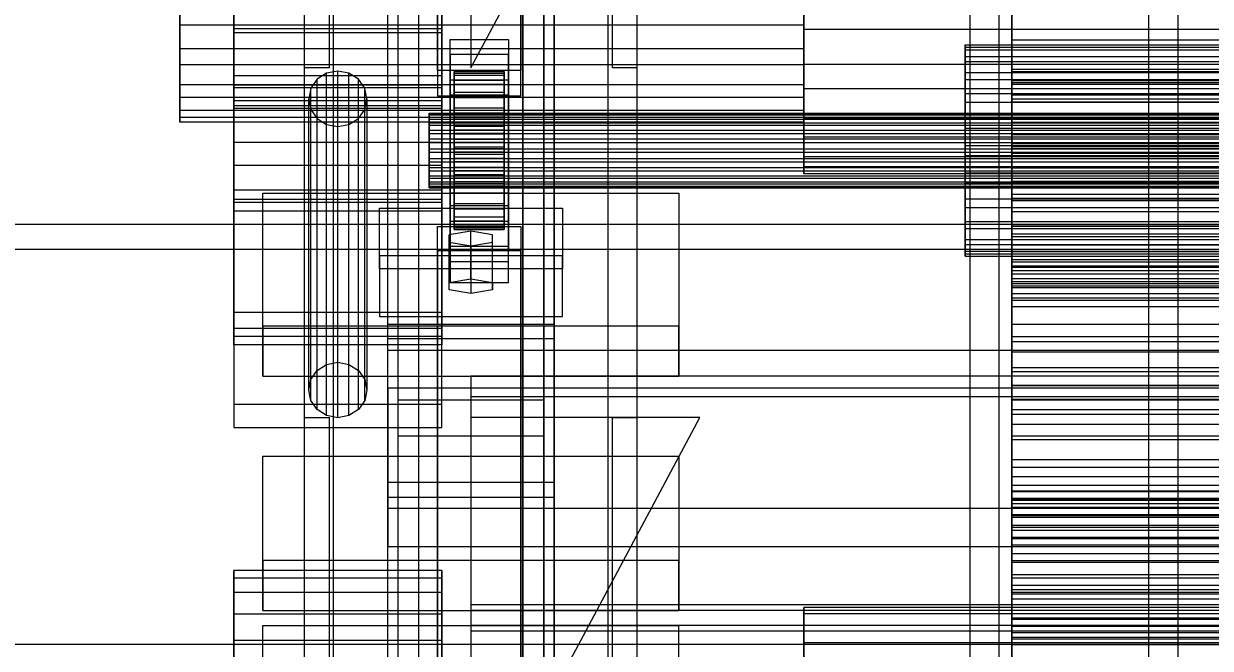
# Model space of a CAD drawing. Header units: millimetres. Extents: x -1970 to 34302, y -65268 to 6837.
# Drawn here: x -537.5 to -252.3, y -35551.9 to -35401.8 of the extents above; entities that cross this region are included whole.
import ezdxf

# ---------------------------------------------------------------- set-up
doc = ezdxf.new("R2010")
doc.units = ezdxf.units.MM
for name, color, linetype, lineweight in [('COTAS_O', 1, 'Continuous', 0), ('COTAS_P', 1, 'Continuous', 0), ('frontal_C01', 7, 'Continuous', 0), ('frontal_C02', 7, 'Continuous', 0), ('frontal_C05', 7, 'Continuous', 0), ('frontal_C07', 7, 'Continuous', 0), ('frontal_tolva_provisional', 7, 'Continuous', 0)]:
    doc.layers.add(name, color=color, linetype=linetype, lineweight=lineweight)
doc.dimstyles.new('R19_100', dxfattribs={"dimtxt": 250, "dimasz": 150, "dimexe": 150, "dimexo": 80, "dimgap": 100, "dimtad": 1, "dimtih": 1, "dimtoh": 1, "dimdsep": 46, "dimcen": 0.09, "dimadec": 0, "dimazin": 0, "dimtfac": 1, "dimtdec": 4, "dimtofl": 0, "dimtmove": 0, "dimatfit": 3, "dimfxl": 1, "dimtolj": 1, "dimtzin": 0, "dimarcsym": 0})

# ---------------------------------------------------------------- blocks, each defined once
blk = doc.blocks.new('*D41')
at = {"layer": 'COTAS_O', "color": 0, "lineweight": -2, "transparency": 16777216}
for p, q in [((-1480, -35920), (-1480, -35150)), ((490, -35920), (490, -35150)), ((-1330, -35300), (340, -35300))]:
    blk.add_line(p, q, dxfattribs=at)
at = {"layer": 'COTAS_O', "color": 0, "transparency": 16777216}
for points in [[(-1330, -35275), (-1330, -35325), (-1480, -35300)], [(340, -35275), (340, -35325), (490, -35300)]]:
    blk.add_solid(points, dxfattribs=at)
at = {"layer": 'Defpoints', "color": 0, "transparency": 16777216}
for p in [(490, -35300), (-1480, -36000), (490, -36000)]:
    blk.add_point(p, dxfattribs=at)
blk = doc.blocks.new('*D42')
at = {"layer": 'COTAS_P', "color": 0, "lineweight": -2, "transparency": 16777216}
for p, q in [((-724, -34900), (46, -34900)), ((-104, -35850), (-104, -35050)), ((-724, -36000), (46, -36000))]:
    blk.add_line(p, q, dxfattribs=at)
at = {"layer": 'COTAS_P', "color": 0, "transparency": 16777216}
for points in [[(-129, -35050), (-79, -35050), (-104, -34900)], [(-129, -35850), (-79, -35850), (-104, -36000)]]:
    blk.add_solid(points, dxfattribs=at)
at = {"layer": 'Defpoints', "color": 0, "transparency": 16777216}
for p in [(-804, -34900), (-104, -34900), (-804, -36000)]:
    blk.add_point(p, dxfattribs=at)
blk = doc.blocks.new('*D43')
at = {"layer": 'COTAS_P', "color": 0, "lineweight": -2, "transparency": 16777216}
for p, q in [((-804, -35920), (-804, -35150)), ((804, -35920), (804, -35150)), ((-654, -35300), (654, -35300))]:
    blk.add_line(p, q, dxfattribs=at)
at = {"layer": 'COTAS_P', "color": 0, "transparency": 16777216}
for points in [[(-654, -35275), (-654, -35325), (-804, -35300)], [(654, -35275), (654, -35325), (804, -35300)]]:
    blk.add_solid(points, dxfattribs=at)
at = {"layer": 'Defpoints', "color": 0, "transparency": 16777216}
for p in [(804, -35300), (-804, -36000), (804, -36000)]:
    blk.add_point(p, dxfattribs=at)

msp = doc.modelspace()

# ---------------------------------------------------------------- linework, layer by layer
at = {"layer": 'frontal_C01'}
for p, q in [((-470, -35975), (-470, -34032.596)), ((-463, -35975), (-463, -34032.596)), ((-397, -35975), (-397, -34032.596)), ((-390, -35975), (-390, -34032.596)), ((-470, -35975), (-470, -34793.537)), ((-463, -35975), (-463, -34793.537)), ((-397, -35975), (-397, -34793.537)), ((-390, -35975), (-390, -34793.537)), ((-442.5, -35575.013), (-442.5, -34933.521)), ((-417.5, -34933.521), (-417.5, -35575.013)), ((-442.5, -35600.645), (-442.5, -34959.153)), ((-417.5, -35600.645), (-417.5, -34959.153)), ((-450, -35564.015), (-450, -35198.763)), ((-410, -35198.763), (-410, -35564.015)), ((-450, -35611.642), (-450, -35246.391)), ((-410, -35611.642), (-410, -35246.391)), ((-438, -35413.01), (-438, -35262.91)), ((-418, -35262.91), (-418, -35413.01)), ((-438, -35268.998), (-438, -35419.098)), ((-418, -35419.098), (-418, -35268.998)), ((-450, -35474.007), (-450, -35292.538)), ((-410, -35292.538), (-410, -35474.007)), ((-447.5, -35583.263), (-447.5, -35307.023)), ((-412.5, -35307.023), (-412.5, -35583.263)), ((-447.5, -35592.394), (-447.5, -35316.154)), ((-412.5, -35592.394), (-412.5, -35316.154)), ((-450, -35512.109), (-450, -35330.64)), ((-410, -35512.109), (-410, -35330.64)), ((-300, -35374.479), (-300, -35405.696)), ((-487, -35403.916), (-487, -35385.694)), ((-437, -35385.694), (-437, -35403.916)), ((-350, -35403.166), (-350, -35388.434)), ((-500, -35402.125), (-500, -35392.238)), ((-350, -35392.238), (-350, -35402.125)), ((-300, -35425.521), (-300, -35394.304)), ((-487, -35396.084), (-487, -35414.306)), ((-437, -35414.306), (-437, -35396.084)), ((-350, -35396.834), (-350, -35411.566)), ((-500, -35397.875), (-500, -35407.762)), ((-350, -35407.762), (-350, -35397.875)), ((-500, -35411.687), (-500, -35402.125)), ((-350, -35402.125), (-500, -35402.125)), ((-487, -35478.996), (-487, -35402.902)), ((-487, -35402.902), (-437, -35402.902)), ((-487, -35417.19), (-487, -35402.902)), ((-437, -35402.902), (-437, -35478.996)), ((-437, -35402.902), (-437, -35417.19)), ((-350, -35402.125), (-350, -35411.687)), ((-487, -35421.541), (-487, -35403.916)), ((-437, -35403.916), (-487, -35403.916)), ((-437, -35403.916), (-437, -35421.541)), ((-435, -35409.2), (-435, -35405.548)), ((-435, -35405.548), (-421, -35405.548)), ((-435, -35445.555), (-435, -35405.548)), ((-421, -35405.548), (-421, -35409.2)), ((-421, -35405.548), (-421, -35445.555)), ((-350, -35417.417), (-350, -35403.166)), ((350, -35403.166), (-350, -35403.166)), ((-300, -35405.696), (-300, -35436.525)), ((300, -35405.696), (-300, -35405.696)), ((-500, -35407.762), (-500, -35416.466)), ((-350, -35407.762), (-500, -35407.762)), ((-350, -35416.466), (-350, -35407.762)), ((-311.15, -35408.053), (-311.15, -35406.876)), ((-311.15, -35406.876), (-311.15, -35407.429)), ((-311.15, -35406.876), (311.15, -35406.876)), ((-311.15, -35407.429), (-311.15, -35409.672)), ((-311.15, -35407.429), (311.15, -35407.429)), ((-311.15, -35410.878), (-311.15, -35408.053)), ((-311.15, -35408.053), (311.15, -35408.053)), ((-500, -35419.471), (-500, -35411.687)), ((-350, -35411.687), (-500, -35411.687)), ((-421, -35409.2), (-435, -35409.2)), ((-435, -35409.2), (-435, -35449.207)), ((-421, -35449.207), (-421, -35409.2)), ((-350, -35411.566), (-350, -35424.538)), ((350, -35411.566), (-350, -35411.566)), ((-350, -35411.687), (-350, -35419.471)), ((-311.15, -35409.672), (-311.15, -35413.455)), ((-311.15, -35409.672), (311.15, -35409.672)), ((-311.15, -35415.16), (-311.15, -35410.878)), ((-311.15, -35410.878), (311.15, -35410.878)), ((-487, -35414.306), (-487, -35430.349)), ((-437, -35414.306), (-487, -35414.306)), ((-464.679, -35413.679), (-466.95, -35415.125)), ((-462, -35413.172), (-464.679, -35413.679)), ((-464.679, -35483.686), (-464.679, -35413.679)), ((-459.321, -35413.679), (-462, -35413.172)), ((-462, -35483.178), (-462, -35413.172)), ((-457.05, -35415.125), (-459.321, -35413.679)), ((-459.321, -35483.686), (-459.321, -35413.679)), ((-418, -35413.01), (-438, -35413.01)), ((-438, -35413.01), (-438, -35419.098)), ((-437, -35430.349), (-437, -35414.306)), ((-434, -35423.258), (-434, -35413.269)), ((-434, -35413.269), (-434, -35413.682)), ((-434, -35413.269), (-422, -35413.269)), ((-434, -35414.149), (-434, -35413.269)), ((-434, -35423.453), (-434, -35413.682)), ((-434, -35413.682), (-434, -35415.361)), ((-434, -35413.682), (-422, -35413.682)), ((-434, -35423.675), (-434, -35414.149)), ((-434, -35414.149), (-422, -35414.149)), ((-434, -35416.262), (-434, -35414.149)), ((-422, -35413.682), (-422, -35413.269)), ((-422, -35413.269), (-422, -35423.258)), ((-422, -35413.269), (-422, -35414.149)), ((-422, -35415.361), (-422, -35413.682)), ((-422, -35413.682), (-422, -35423.453)), ((-422, -35414.149), (-422, -35423.675)), ((-422, -35414.149), (-422, -35416.262)), ((-418, -35419.098), (-418, -35413.01)), ((-311.15, -35413.455), (-311.15, -35418.518)), ((-311.15, -35413.455), (311.15, -35413.455)), ((-500, -35416.466), (-500, -35422.664)), ((-350, -35416.466), (-500, -35416.466)), ((-487, -35471.211), (-487, -35416.423)), ((-487, -35416.423), (-437, -35416.423)), ((-487, -35422.139), (-487, -35416.423)), ((-437, -35417.19), (-487, -35417.19)), ((-487, -35417.19), (-487, -35493.284)), ((-468.467, -35417.288), (-469, -35419.839)), ((-466.95, -35415.125), (-468.467, -35417.288)), ((-468.467, -35487.294), (-468.467, -35417.288)), ((-466.95, -35485.131), (-466.95, -35415.125)), ((-455.533, -35417.288), (-457.05, -35415.125)), ((-457.05, -35485.131), (-457.05, -35415.125)), ((-455, -35419.839), (-455.533, -35417.288)), ((-455.533, -35487.294), (-455.533, -35417.288)), ((-437, -35416.423), (-437, -35471.211)), ((-437, -35416.423), (-437, -35422.139)), ((-437, -35493.284), (-437, -35417.19)), ((-435, -35418.94), (-435, -35415.288)), ((-435, -35415.288), (-421, -35415.288)), ((-435, -35455.295), (-435, -35415.288)), ((-434, -35424.248), (-434, -35415.361)), ((-434, -35415.361), (-434, -35418.19)), ((-434, -35415.361), (-422, -35415.361)), ((-434, -35424.676), (-434, -35416.262)), ((-434, -35416.262), (-422, -35416.262)), ((-434, -35419.465), (-434, -35416.262)), ((-422, -35418.19), (-422, -35415.361)), ((-422, -35415.361), (-422, -35424.248)), ((-422, -35416.262), (-422, -35424.676)), ((-422, -35416.262), (-422, -35419.465)), ((-421, -35415.288), (-421, -35418.94)), ((-421, -35415.288), (-421, -35455.295)), ((-350, -35422.664), (-350, -35416.466)), ((-311.15, -35420.606), (-311.15, -35415.16)), ((-311.15, -35415.16), (311.15, -35415.16)), ((-500, -35424.29), (-500, -35419.471)), ((-350, -35419.471), (-500, -35419.471)), ((-487, -35475.021), (-487, -35420.234)), ((-487, -35420.234), (-437, -35420.234)), ((-487, -35444.047), (-487, -35420.234)), ((-469, -35419.839), (-468.467, -35422.391)), ((-469, -35489.846), (-469, -35419.839)), ((-455.533, -35422.391), (-455, -35419.839)), ((-455, -35419.839), (-455, -35489.846)), ((-438, -35419.098), (-418, -35419.098)), ((-437, -35420.234), (-437, -35475.021)), ((-437, -35420.234), (-437, -35444.047)), ((-421, -35418.94), (-435, -35418.94)), ((-435, -35418.94), (-435, -35458.947)), ((-434, -35425.589), (-434, -35418.19)), ((-434, -35418.19), (-434, -35421.977)), ((-434, -35418.19), (-422, -35418.19)), ((-434, -35426.193), (-434, -35419.465)), ((-434, -35419.465), (-422, -35419.465)), ((-434, -35423.539), (-434, -35419.465)), ((-422, -35421.977), (-422, -35418.19)), ((-422, -35418.19), (-422, -35425.589)), ((-422, -35419.465), (-422, -35426.193)), ((-422, -35419.465), (-422, -35423.539)), ((-421, -35458.947), (-421, -35418.94)), ((-350, -35429.015), (-350, -35417.417)), ((350, -35417.417), (-350, -35417.417)), ((-350, -35419.471), (-350, -35424.29)), ((-311.15, -35418.518), (-311.15, -35424.516)), ((-311.15, -35418.518), (311.15, -35418.518)), ((-500, -35422.664), (-500, -35425.411)), ((-350, -35422.664), (-500, -35422.664)), ((-487, -35435.887), (-487, -35421.541)), ((-437, -35421.541), (-487, -35421.541)), ((-437, -35422.139), (-487, -35422.139)), ((-487, -35422.139), (-487, -35476.927)), ((-468.467, -35422.391), (-466.95, -35424.554)), ((-468.467, -35492.398), (-468.467, -35422.391)), ((-457.05, -35424.554), (-455.533, -35422.391)), ((-455.533, -35492.398), (-455.533, -35422.391)), ((-437, -35421.541), (-437, -35435.887)), ((-437, -35476.927), (-437, -35422.139)), ((-434, -35427.383), (-434, -35421.977)), ((-434, -35421.977), (-434, -35426.464)), ((-434, -35421.977), (-422, -35421.977)), ((-422, -35426.464), (-422, -35421.977)), ((-422, -35421.977), (-422, -35427.383)), ((-350, -35425.411), (-350, -35422.664)), ((-311.15, -35426.845), (-311.15, -35420.606)), ((-311.15, -35420.606), (311.15, -35420.606)), ((-300, -35420.636), (-300, -35431.27)), ((300, -35420.636), (-300, -35420.636)), ((-300, -35420.636), (-300, -35430.407)), ((-500, -35425.411), (-500, -35424.29)), ((-350, -35424.29), (-500, -35424.29)), ((-350, -35425.411), (-500, -35425.411)), ((-466.95, -35424.554), (-464.679, -35426)), ((-466.95, -35494.561), (-466.95, -35424.554)), ((-459.321, -35426), (-457.05, -35424.554)), ((-457.05, -35494.561), (-457.05, -35424.554)), ((-440, -35423.675), (-440, -35423.258)), ((-440, -35423.258), (-440, -35423.453)), ((-440, -35423.258), (440, -35423.258)), ((-440, -35423.453), (-440, -35424.248)), ((-440, -35423.453), (440, -35423.453)), ((-440, -35424.676), (-440, -35423.675)), ((-440, -35423.675), (440, -35423.675)), ((-440, -35424.248), (-440, -35425.589)), ((-440, -35424.248), (440, -35424.248)), ((-440, -35426.193), (-440, -35424.676)), ((-440, -35424.676), (440, -35424.676)), ((-440, -35425.589), (-440, -35427.383)), ((-440, -35425.589), (440, -35425.589)), ((-434, -35423.453), (-434, -35423.258)), ((-422, -35423.258), (-434, -35423.258)), ((-434, -35423.258), (-434, -35423.675)), ((-434, -35424.248), (-434, -35423.453)), ((-422, -35423.453), (-434, -35423.453)), ((-434, -35428.123), (-434, -35423.539)), ((-434, -35423.539), (-422, -35423.539)), ((-434, -35428.207), (-434, -35423.539)), ((-422, -35423.675), (-434, -35423.675)), ((-434, -35423.675), (-434, -35424.676)), ((-434, -35425.589), (-434, -35424.248)), ((-422, -35424.248), (-434, -35424.248)), ((-422, -35424.676), (-434, -35424.676)), ((-434, -35424.676), (-434, -35426.193)), ((-434, -35427.383), (-434, -35425.589)), ((-422, -35425.589), (-434, -35425.589)), ((-422, -35423.258), (-422, -35423.453)), ((-422, -35423.675), (-422, -35423.258)), ((-422, -35423.453), (-422, -35424.248)), ((-422, -35423.539), (-422, -35428.123)), ((-422, -35423.539), (-422, -35428.207)), ((-422, -35424.676), (-422, -35423.675)), ((-422, -35424.248), (-422, -35425.589)), ((-422, -35426.193), (-422, -35424.676)), ((-422, -35425.589), (-422, -35427.383)), ((-350, -35424.29), (-350, -35425.411)), ((-350, -35424.538), (-350, -35433.774)), ((350, -35424.538), (-350, -35424.538)), ((-311.15, -35424.516), (-311.15, -35431.042)), ((311.15, -35424.516), (-311.15, -35424.516)), ((-300, -35454.999), (-300, -35425.521)), ((300, -35425.521), (-300, -35425.521)), ((-464.679, -35426), (-462, -35426.507)), ((-464.679, -35496.006), (-464.679, -35426)), ((-462, -35426.507), (-459.321, -35426)), ((-462, -35496.514), (-462, -35426.507)), ((-459.321, -35496.006), (-459.321, -35426)), ((-440, -35428.123), (-440, -35426.193)), ((-440, -35426.193), (440, -35426.193)), ((-440, -35427.383), (-440, -35429.508)), ((-440, -35427.383), (440, -35427.383)), ((-440, -35430.333), (-440, -35428.123)), ((-440, -35428.123), (440, -35428.123)), ((-422, -35426.193), (-434, -35426.193)), ((-434, -35426.193), (-434, -35428.123)), ((-434, -35426.464), (-434, -35429.508)), ((-422, -35426.464), (-434, -35426.464)), ((-434, -35426.464), (-434, -35431.346)), ((-434, -35429.508), (-434, -35427.383)), ((-422, -35427.383), (-434, -35427.383)), ((-422, -35428.123), (-434, -35428.123)), ((-434, -35428.123), (-434, -35430.333)), ((-434, -35430.333), (-434, -35428.207)), ((-434, -35428.207), (-422, -35428.207)), ((-434, -35433.149), (-434, -35428.207)), ((-422, -35428.123), (-422, -35426.193)), ((-422, -35429.508), (-422, -35426.464)), ((-422, -35431.346), (-422, -35426.464)), ((-422, -35427.383), (-422, -35429.508)), ((-422, -35430.333), (-422, -35428.123)), ((-422, -35428.207), (-422, -35430.333)), ((-422, -35428.207), (-422, -35433.149)), ((-311.15, -35433.453), (-311.15, -35426.845)), ((-311.15, -35426.845), (311.15, -35426.845)), ((-300, -35443.734), (-300, -35428.5)), ((-300, -35428.5), (-300, -35432.893)), ((300, -35428.5), (-300, -35428.5)), ((-487, -35430.349), (-487, -35441.773)), ((-437, -35430.349), (-487, -35430.349)), ((-440, -35429.508), (-440, -35431.82)), ((440, -35429.508), (-440, -35429.508)), ((-440, -35432.675), (-440, -35430.333)), ((-440, -35430.333), (440, -35430.333)), ((-437, -35441.773), (-437, -35430.349)), ((-434, -35429.508), (-422, -35429.508)), ((-434, -35431.82), (-434, -35429.508)), ((-422, -35430.333), (-434, -35430.333)), ((-434, -35430.333), (-434, -35432.675)), ((-434, -35431.82), (-434, -35431.346)), ((-434, -35431.346), (-434, -35436.288)), ((-434, -35431.346), (-422, -35431.346)), ((-422, -35429.508), (-422, -35431.82)), ((-422, -35432.675), (-422, -35430.333)), ((-422, -35436.288), (-422, -35431.346)), ((-422, -35431.346), (-422, -35431.82)), ((-350, -35436.197), (-350, -35429.015)), ((350, -35429.015), (-350, -35429.015)), ((-311.15, -35431.042), (-311.15, -35437.649)), ((-311.15, -35431.042), (311.15, -35431.042)), ((-300, -35430.407), (300, -35430.407)), ((-300, -35441.041), (-300, -35430.407)), ((-300, -35431.27), (300, -35431.27)), ((-300, -35441.041), (-300, -35431.27)), ((-440, -35431.82), (-440, -35434.162)), ((-440, -35431.82), (440, -35431.82)), ((-440, -35434.987), (-440, -35432.675)), ((-440, -35432.675), (440, -35432.675)), ((-440, -35434.162), (-440, -35436.372)), ((-440, -35434.162), (440, -35434.162)), ((-434, -35434.162), (-434, -35431.82)), ((-422, -35431.82), (-434, -35431.82)), ((-434, -35432.675), (-434, -35433.149)), ((-422, -35432.675), (-434, -35432.675)), ((-434, -35432.675), (-434, -35434.987)), ((-434, -35433.149), (-422, -35433.149)), ((-434, -35438.031), (-434, -35433.149)), ((-434, -35436.372), (-434, -35434.162)), ((-434, -35434.162), (-434, -35436.288)), ((-422, -35434.162), (-434, -35434.162)), ((-422, -35431.82), (-422, -35434.162)), ((-422, -35433.149), (-422, -35432.675)), ((-422, -35434.987), (-422, -35432.675)), ((-422, -35433.149), (-422, -35438.031)), ((-422, -35436.288), (-422, -35434.162)), ((-422, -35434.162), (-422, -35436.372)), ((-350, -35433.774), (-350, -35437.868)), ((350, -35433.774), (-350, -35433.774)), ((-311.15, -35439.979), (-311.15, -35433.453)), ((-311.15, -35433.453), (311.15, -35433.453)), ((-300, -35431.762), (300, -35431.762)), ((-300, -35446.981), (-300, -35431.762)), ((-300, -35441.288), (-300, -35431.762)), ((-300, -35432.893), (-300, -35450.475)), ((-300, -35432.893), (300, -35432.893)), ((-487, -35444.77), (-487, -35435.887)), ((-437, -35435.887), (-487, -35435.887)), ((-440, -35437.112), (-440, -35434.987)), ((-440, -35434.987), (440, -35434.987)), ((-440, -35436.372), (-440, -35438.302)), ((-440, -35436.372), (440, -35436.372)), ((-440, -35438.906), (-440, -35437.112)), ((-440, -35437.112), (440, -35437.112)), ((-437, -35435.887), (-437, -35444.77)), ((-434, -35434.987), (-434, -35438.031)), ((-422, -35434.987), (-434, -35434.987)), ((-434, -35434.987), (-434, -35437.112)), ((-434, -35436.288), (-434, -35440.956)), ((-434, -35436.288), (-422, -35436.288)), ((-434, -35438.302), (-434, -35436.372)), ((-434, -35436.372), (-434, -35440.956)), ((-422, -35436.372), (-434, -35436.372)), ((-434, -35437.112), (-434, -35442.518)), ((-422, -35437.112), (-434, -35437.112)), ((-434, -35437.112), (-434, -35438.906)), ((-422, -35438.031), (-422, -35434.987)), ((-422, -35437.112), (-422, -35434.987)), ((-422, -35440.956), (-422, -35436.288)), ((-422, -35440.956), (-422, -35436.372)), ((-422, -35436.372), (-422, -35438.302)), ((-422, -35442.518), (-422, -35437.112)), ((-422, -35438.906), (-422, -35437.112)), ((-350, -35437.868), (-350, -35436.197)), ((350, -35436.197), (-350, -35436.197)), ((-300, -35436.525), (-300, -35464.865)), ((300, -35436.525), (-300, -35436.525)), ((-440, -35438.302), (-440, -35439.819)), ((-440, -35438.302), (440, -35438.302)), ((-440, -35440.247), (-440, -35438.906)), ((-440, -35438.906), (440, -35438.906)), ((-440, -35439.819), (-440, -35440.82)), ((-440, -35439.819), (440, -35439.819)), ((-434, -35438.031), (-422, -35438.031)), ((-434, -35442.518), (-434, -35438.031)), ((-434, -35439.819), (-434, -35438.302)), ((-434, -35438.302), (-434, -35445.03)), ((-422, -35438.302), (-434, -35438.302)), ((-434, -35438.906), (-434, -35446.305)), ((-422, -35438.906), (-434, -35438.906)), ((-434, -35438.906), (-434, -35440.247)), ((-434, -35440.82), (-434, -35439.819)), ((-434, -35439.819), (-434, -35448.232)), ((-422, -35439.819), (-434, -35439.819)), ((-422, -35438.031), (-422, -35442.518)), ((-422, -35445.03), (-422, -35438.302)), ((-422, -35438.302), (-422, -35439.819)), ((-422, -35446.305), (-422, -35438.906)), ((-422, -35440.247), (-422, -35438.906)), ((-422, -35448.232), (-422, -35439.819)), ((-422, -35439.819), (-422, -35440.82)), ((350, -35437.868), (-350, -35437.868)), ((-311.15, -35437.649), (-311.15, -35443.889)), ((-311.15, -35437.649), (311.15, -35437.649)), ((-311.15, -35445.977), (-311.15, -35439.979)), ((-311.15, -35439.979), (311.15, -35439.979)), ((-487, -35441.773), (-487, -35446.837)), ((-437, -35441.773), (-487, -35441.773)), ((-480, -35474.479), (-480, -35442.525)), ((-480, -35442.525), (-380, -35442.525)), ((-480, -35486.479), (-480, -35442.525)), ((-440, -35441.042), (-440, -35440.247)), ((-440, -35440.247), (440, -35440.247)), ((-440, -35440.82), (-440, -35441.237)), ((-440, -35440.82), (440, -35440.82)), ((-440, -35441.237), (-440, -35441.042)), ((-440, -35441.042), (440, -35441.042)), ((-440, -35441.237), (440, -35441.237)), ((-437, -35446.837), (-437, -35441.773)), ((-435, -35456.394), (-435, -35442.393)), ((-435, -35442.393), (-421, -35442.393)), ((-435, -35450.013), (-435, -35442.393)), ((-434, -35440.247), (-434, -35449.134)), ((-422, -35440.247), (-434, -35440.247)), ((-434, -35440.247), (-434, -35441.042)), ((-434, -35441.237), (-434, -35440.82)), ((-434, -35440.82), (-434, -35450.346)), ((-422, -35440.82), (-434, -35440.82)), ((-434, -35440.956), (-434, -35445.03)), ((-434, -35440.956), (-422, -35440.956)), ((-434, -35441.042), (-434, -35450.813)), ((-422, -35441.042), (-434, -35441.042)), ((-434, -35441.042), (-434, -35441.237)), ((-434, -35441.237), (-434, -35451.226)), ((-422, -35441.237), (-434, -35441.237)), ((-434, -35442.518), (-422, -35442.518)), ((-434, -35446.305), (-434, -35442.518)), ((-422, -35449.134), (-422, -35440.247)), ((-422, -35441.042), (-422, -35440.247)), ((-422, -35450.346), (-422, -35440.82)), ((-422, -35440.82), (-422, -35441.237)), ((-422, -35445.03), (-422, -35440.956)), ((-422, -35450.813), (-422, -35441.042)), ((-422, -35441.237), (-422, -35441.042)), ((-422, -35451.226), (-422, -35441.237)), ((-422, -35442.518), (-422, -35446.305)), ((-421, -35442.393), (-421, -35456.394)), ((-421, -35442.393), (-421, -35450.013)), ((-380, -35442.525), (-380, -35474.479)), ((-380, -35442.525), (-380, -35486.479)), ((300, -35441.041), (-300, -35441.041)), ((-300, -35441.288), (-300, -35456.507)), ((300, -35441.288), (-300, -35441.288)), ((-437, -35444.047), (-487, -35444.047)), ((-487, -35444.047), (-487, -35498.835)), ((-487, -35446.837), (-487, -35444.77)), ((-437, -35444.77), (-487, -35444.77)), ((-437, -35498.835), (-437, -35444.047)), ((-437, -35444.77), (-437, -35446.837)), ((-421, -35445.555), (-435, -35445.555)), ((-435, -35445.555), (-435, -35449.207)), ((-434, -35445.03), (-434, -35448.232)), ((-434, -35445.03), (-422, -35445.03)), ((-422, -35448.232), (-422, -35445.03)), ((-421, -35449.207), (-421, -35445.555)), ((-311.15, -35443.889), (-311.15, -35449.335)), ((-311.15, -35443.889), (311.15, -35443.889)), ((-300, -35450.475), (-300, -35443.734)), ((-300, -35443.734), (300, -35443.734)), ((-300, -35444.264), (-300, -35459.115)), ((-300, -35451.086), (-300, -35444.264)), ((-300, -35444.264), (300, -35444.264)), ((-437, -35446.837), (-487, -35446.837)), ((-434, -35446.305), (-422, -35446.305)), ((-434, -35449.134), (-434, -35446.305)), ((-434, -35448.232), (-434, -35450.346)), ((-434, -35448.232), (-422, -35448.232)), ((-422, -35446.305), (-422, -35449.134)), ((-422, -35450.346), (-422, -35448.232)), ((-311.15, -35451.04), (-311.15, -35445.977)), ((-311.15, -35445.977), (311.15, -35445.977)), ((300, -35446.981), (-300, -35446.981)), ((-300, -35446.981), (-300, -35456.507)), ((-435, -35449.207), (-421, -35449.207)), ((-421, -35450.013), (-435, -35450.013)), ((-435, -35450.013), (-435, -35464.014)), ((-434, -35449.134), (-422, -35449.134)), ((-434, -35450.813), (-434, -35449.134)), ((-434, -35450.346), (-434, -35451.226)), ((-434, -35450.346), (-422, -35450.346)), ((-434, -35450.813), (-422, -35450.813)), ((-434, -35451.226), (-434, -35450.813)), ((-434, -35451.226), (-422, -35451.226)), ((-422, -35449.134), (-422, -35450.813)), ((-422, -35451.226), (-422, -35450.346)), ((-422, -35450.813), (-422, -35451.226)), ((-421, -35464.014), (-421, -35450.013)), ((-311.15, -35449.335), (-311.15, -35453.617)), ((-311.15, -35449.335), (311.15, -35449.335)), ((-311.15, -35454.823), (-311.15, -35451.04)), ((-311.15, -35451.04), (311.15, -35451.04)), ((300, -35450.475), (-300, -35450.475)), ((-300, -35468.226), (-300, -35451.086)), ((300, -35451.086), (-300, -35451.086)), ((-311.15, -35453.617), (-311.15, -35456.442)), ((-311.15, -35453.617), (311.15, -35453.617)), ((-421, -35455.295), (-435, -35455.295)), ((-435, -35455.295), (-435, -35458.947)), ((-421, -35456.394), (-435, -35456.394)), ((-435, -35456.394), (-435, -35464.014)), ((-421, -35458.947), (-421, -35455.295)), ((-421, -35464.014), (-421, -35456.394)), ((-311.15, -35457.066), (-311.15, -35454.823)), ((-311.15, -35454.823), (311.15, -35454.823)), ((-311.15, -35456.442), (-311.15, -35457.619)), ((-311.15, -35456.442), (311.15, -35456.442)), ((-311.15, -35457.619), (-311.15, -35457.066)), ((-311.15, -35457.066), (311.15, -35457.066)), ((-300, -35480.729), (-300, -35454.999)), ((300, -35454.999), (-300, -35454.999)), ((-300, -35456.507), (300, -35456.507)), ((-435, -35458.947), (-421, -35458.947)), ((-311.15, -35457.619), (311.15, -35457.619)), ((-300, -35459.115), (-300, -35468.226)), ((300, -35459.115), (-300, -35459.115)), ((-435, -35464.014), (-421, -35464.014)), ((-300, -35464.865), (-300, -35488.785)), ((300, -35464.865), (-300, -35464.865)), ((-300, -35468.226), (300, -35468.226)), ((-437, -35471.211), (-487, -35471.211)), ((-487, -35471.211), (-487, -35476.927)), ((-437, -35476.927), (-437, -35471.211)), ((-450, -35512.109), (-450, -35474.007)), ((-450, -35474.007), (-410, -35474.007)), ((-410, -35474.007), (-410, -35512.109)), ((-437, -35475.021), (-487, -35475.021)), ((-487, -35475.021), (-487, -35498.835)), ((-487, -35476.927), (-437, -35476.927)), ((-380, -35474.479), (-480, -35474.479)), ((-480, -35474.479), (-480, -35486.479)), ((-437, -35498.835), (-437, -35475.021)), ((-380, -35486.479), (-380, -35474.479)), ((-300, -35477.03), (-300, -35510.667)), ((300, -35477.03), (-300, -35477.03)), ((-300, -35477.03), (-300, -35484.429)), ((-437, -35478.996), (-487, -35478.996)), ((-487, -35478.996), (-487, -35493.284)), ((-437, -35493.284), (-437, -35478.996)), ((-450, -35489.388), (-450, -35480.256)), ((-450, -35480.256), (450, -35480.256)), ((-450, -35518.358), (-450, -35480.256)), ((-300, -35500.958), (-300, -35480.729)), ((300, -35480.729), (-300, -35480.729)), ((-468.467, -35487.294), (-466.95, -35485.131)), ((-466.95, -35485.131), (-464.679, -35483.686)), ((-464.679, -35483.686), (-462, -35483.178)), ((-462, -35483.178), (-459.321, -35483.686)), ((-459.321, -35483.686), (-457.05, -35485.131)), ((-457.05, -35485.131), (-455.533, -35487.294)), ((-300, -35484.429), (300, -35484.429)), ((-300, -35518.066), (-300, -35484.429)), ((-300, -35485.421), (300, -35485.421)), ((-300, -35522.415), (-300, -35485.421)), ((-300, -35492.149), (-300, -35485.421)), ((-480, -35486.479), (-380, -35486.479)), ((-469, -35489.846), (-468.467, -35487.294)), ((-455.533, -35487.294), (-455, -35489.846)), ((-430, -35486.479), (-430, -35491.479)), ((430, -35486.479), (-430, -35486.479)), ((-468.467, -35492.398), (-469, -35489.846)), ((-455, -35489.846), (-455.533, -35492.398)), ((450, -35489.388), (-450, -35489.388)), ((-450, -35489.388), (-450, -35527.49)), ((430, -35491.479), (-430, -35491.479)), ((-430, -35491.479), (-430, -35541.479)), ((-300, -35488.785), (-300, -35506.654)), ((300, -35488.785), (-300, -35488.785)), ((-487, -35493.284), (-437, -35493.284)), ((-466.95, -35494.561), (-468.467, -35492.398)), ((-455.533, -35492.398), (-457.05, -35494.561)), ((-300, -35492.149), (-300, -35529.142)), ((300, -35492.149), (-300, -35492.149)), ((-470, -35599.479), (-470, -35496.479)), ((-470, -35496.479), (-464, -35496.479)), ((-464.679, -35496.006), (-466.95, -35494.561)), ((-462, -35496.514), (-464.679, -35496.006)), ((-464, -35599.479), (-464, -35496.479)), ((-459.321, -35496.006), (-462, -35496.514)), ((-457.05, -35494.561), (-459.321, -35496.006)), ((-430, -35599.479), (-375, -35496.479)), ((-375, -35496.479), (-430, -35496.479)), ((-430, -35496.479), (-430, -35599.479)), ((-396, -35599.479), (-396, -35496.479)), ((-396, -35496.479), (-390, -35496.479)), ((-390, -35599.479), (-390, -35496.479)), ((-487, -35498.835), (-437, -35498.835)), ((-300, -35514.306), (-300, -35500.958)), ((300, -35500.958), (-300, -35500.958)), ((-300, -35506.654), (-300, -35517.255)), ((300, -35506.654), (-300, -35506.654)), ((-300, -35520.014), (-300, -35508.479)), ((-300, -35508.479), (-300, -35525.197)), ((300, -35508.479), (-300, -35508.479)), ((-300, -35510.667), (300, -35510.667)), ((-300, -35518.066), (-300, -35510.667)), ((-410, -35512.109), (-450, -35512.109)), ((-300, -35512.784), (-300, -35560.412)), ((300, -35512.784), (-300, -35512.784)), ((-300, -35512.784), (-300, -35515.828)), ((-300, -35519.865), (-300, -35514.306)), ((300, -35514.306), (-300, -35514.306)), ((-300, -35515.828), (300, -35515.828)), ((-300, -35563.456), (-300, -35515.828)), ((-300, -35516.191), (300, -35516.191)), ((-300, -35565.047), (-300, -35516.191)), ((-300, -35518.318), (-300, -35516.191)), ((450, -35518.358), (-450, -35518.358)), ((-450, -35518.358), (-450, -35527.49)), ((-300, -35517.255), (-300, -35519.865)), ((300, -35517.255), (-300, -35517.255)), ((300, -35518.066), (-300, -35518.066)), ((-300, -35518.318), (-300, -35567.174)), ((300, -35518.318), (-300, -35518.318)), ((300, -35519.865), (-300, -35519.865)), ((-300, -35538.51), (-300, -35520.014)), ((-300, -35520.014), (300, -35520.014)), ((-300, -35520.402), (-300, -35530.891)), ((-300, -35538.958), (-300, -35520.402)), ((-300, -35520.402), (300, -35520.402)), ((300, -35522.415), (-300, -35522.415)), ((-300, -35522.415), (-300, -35529.142)), ((-300, -35525.197), (-300, -35538.51)), ((-300, -35525.197), (300, -35525.197)), ((-450, -35527.49), (450, -35527.49)), ((-300, -35529.142), (300, -35529.142)), ((-300, -35530.891), (-300, -35551.063)), ((300, -35530.891), (-300, -35530.891)), ((300, -35538.51), (-300, -35538.51)), ((-300, -35551.063), (-300, -35538.958)), ((300, -35538.958), (-300, -35538.958)), ((-430, -35541.479), (-430, -35546.479)), ((430, -35541.479), (-430, -35541.479)), ((-480, -35546.479), (-380, -35546.479)), ((-480, -35554.479), (-480, -35546.479)), ((430, -35546.479), (-430, -35546.479)), ((-380, -35554.479), (-380, -35546.479)), ((-300, -35551.063), (300, -35551.063))]:
    msp.add_line(p, q, dxfattribs=at)
at = {"layer": 'frontal_C02'}
for p, q in [((-470, -35975), (-470, -33576.746)), ((-463, -35975), (-463, -33576.746)), ((-397, -35975), (-397, -33576.746)), ((-390, -35975), (-390, -33576.746)), ((-470, -35975), (-470, -34072.136)), ((-463, -35975), (-463, -34072.136)), ((-397, -35975), (-397, -34072.136)), ((-390, -35975), (-390, -34072.136)), ((-470, -35975), (-470, -34861.253)), ((-463, -35975), (-463, -34861.253)), ((-397, -35975), (-397, -34861.253)), ((-390, -35975), (-390, -34861.253)), ((-450, -35477.439), (-450, -35126.72)), ((-410, -35126.72), (-410, -35477.439)), ((-442.5, -35601.333), (-442.5, -35132.029)), ((-417.5, -35132.029), (-417.5, -35601.333)), ((-442.5, -35628.97), (-442.5, -35159.666)), ((-417.5, -35628.97), (-417.5, -35159.666)), ((-450, -35515.692), (-450, -35164.974)), ((-410, -35515.692), (-410, -35164.974)), ((-450, -35590.878), (-450, -35303.277)), ((-410, -35303.277), (-410, -35590.878)), ((-450, -35639.425), (-450, -35351.825)), ((-410, -35639.425), (-410, -35351.825)), ((-300, -35412.781), (-300, -35387.01)), ((-300, -35389.935), (-300, -35415.315)), ((-300, -35391.059), (-300, -35416.29)), ((-300, -35419.872), (-300, -35395.193)), ((-300, -35416.29), (-300, -35412.781)), ((300, -35412.781), (-300, -35412.781)), ((-300, -35461.953), (-300, -35413.236)), ((-300, -35413.236), (300, -35413.236)), ((-300, -35415.487), (-300, -35413.236)), ((-300, -35415.315), (-300, -35419.872)), ((-300, -35415.315), (300, -35415.315)), ((300, -35415.487), (-300, -35415.487)), ((-300, -35415.487), (-300, -35464.204)), ((300, -35415.961), (-300, -35415.961)), ((-300, -35415.961), (-300, -35463.778)), ((-300, -35415.961), (-300, -35418.884)), ((-300, -35416.29), (300, -35416.29)), ((-300, -35466.701), (-300, -35418.884)), ((-300, -35418.884), (300, -35418.884)), ((300, -35419.872), (-300, -35419.872)), ((-300, -35450.496), (-300, -35430.538)), ((-300, -35430.538), (-300, -35442.811)), ((-300, -35430.538), (300, -35430.538)), ((-300, -35452.896), (-300, -35439.738)), ((-300, -35439.738), (-300, -35458.468)), ((300, -35439.738), (-300, -35439.738)), ((-300, -35442.811), (-300, -35461.131)), ((300, -35442.811), (-300, -35442.811)), ((-452, -35460.721), (-452, -35446.107)), ((-452, -35446.107), (-408, -35446.107)), ((-452, -35457.583), (-452, -35446.107)), ((-408, -35446.107), (-408, -35460.721)), ((-408, -35446.107), (-408, -35457.583)), ((-438, -35456.337), (-438, -35450.491)), ((-438, -35450.491), (-418, -35450.491)), ((-438, -35601.188), (-438, -35450.491)), ((-418, -35450.491), (-418, -35456.337)), ((-418, -35450.491), (-418, -35601.188)), ((-300, -35461.131), (-300, -35450.496)), ((300, -35450.496), (-300, -35450.496)), ((-430, -35451.66), (-435.196, -35452.537)), ((-435.196, -35452.537), (-435.196, -35454.291)), ((-435.196, -35464.013), (-435.196, -35452.537)), ((-435.196, -35454.291), (-430, -35455.168)), ((-435.196, -35465.767), (-435.196, -35454.291)), ((-424.804, -35452.537), (-430, -35451.66)), ((-430, -35463.136), (-430, -35451.66)), ((-430, -35455.168), (-424.804, -35454.291)), ((-424.804, -35454.291), (-424.804, -35452.537)), ((-424.804, -35464.013), (-424.804, -35452.537)), ((-424.804, -35465.767), (-424.804, -35454.291)), ((-300, -35488.836), (-300, -35452.272)), ((-300, -35452.272), (300, -35452.272)), ((-300, -35459.093), (-300, -35452.272)), ((-300, -35469.869), (-300, -35452.896)), ((-300, -35452.896), (300, -35452.896)), ((-418, -35456.337), (-438, -35456.337)), ((-438, -35456.337), (-438, -35607.033)), ((-430, -35455.168), (-430, -35466.644)), ((-418, -35607.033), (-418, -35456.337)), ((-408, -35457.583), (-452, -35457.583)), ((-452, -35457.583), (-452, -35472.197)), ((-408, -35472.197), (-408, -35457.583)), ((-300, -35458.468), (-300, -35469.869)), ((-300, -35458.468), (300, -35458.468)), ((300, -35459.093), (-300, -35459.093)), ((-300, -35459.093), (-300, -35495.657)), ((-300, -35463.079), (-300, -35460.073)), ((-300, -35460.073), (-300, -35465.24)), ((300, -35460.073), (-300, -35460.073)), ((-408, -35460.721), (-452, -35460.721)), ((-452, -35460.721), (-452, -35472.197)), ((-408, -35472.197), (-408, -35460.721)), ((300, -35460.39), (-300, -35460.39)), ((-300, -35460.39), (-300, -35494.494)), ((-300, -35460.39), (-300, -35467.703)), ((-300, -35461.131), (300, -35461.131)), ((300, -35461.953), (-300, -35461.953)), ((-300, -35461.953), (-300, -35464.204)), ((-435.196, -35464.013), (-430, -35463.136)), ((-435.196, -35465.767), (-435.196, -35464.013)), ((-430, -35466.644), (-435.196, -35465.767)), ((-430, -35463.136), (-424.804, -35464.013)), ((-424.804, -35465.767), (-430, -35466.644)), ((-424.804, -35464.013), (-424.804, -35465.767)), ((-300, -35474.053), (-300, -35463.079)), ((300, -35463.079), (-300, -35463.079)), ((-300, -35463.778), (300, -35463.778)), ((-300, -35466.701), (-300, -35463.778)), ((-300, -35464.204), (300, -35464.204)), ((-300, -35465.24), (-300, -35478.227)), ((300, -35465.24), (-300, -35465.24)), ((300, -35466.701), (-300, -35466.701)), ((-300, -35501.807), (-300, -35467.703)), ((-300, -35467.703), (300, -35467.703)), ((300, -35469.869), (-300, -35469.869)), ((-452, -35472.197), (-408, -35472.197)), ((-300, -35492.247), (-300, -35474.053)), ((300, -35474.053), (-300, -35474.053)), ((-450, -35515.692), (-450, -35477.439)), ((-450, -35477.439), (-410, -35477.439)), ((-450, -35651.688), (-450, -35477.439)), ((-410, -35477.439), (-410, -35515.692)), ((-410, -35477.439), (-410, -35651.688)), ((-300, -35478.227), (-300, -35498.15)), ((300, -35478.227), (-300, -35478.227)), ((300, -35488.836), (-300, -35488.836)), ((-300, -35488.836), (-300, -35495.657)), ((-447.5, -35500.95), (-447.5, -35492.182)), ((-447.5, -35492.182), (-412.5, -35492.182)), ((-447.5, -35610.767), (-447.5, -35492.182)), ((-412.5, -35492.182), (-412.5, -35500.95)), ((-412.5, -35492.182), (-412.5, -35610.767)), ((-300, -35516.421), (-300, -35492.247)), ((300, -35492.247), (-300, -35492.247)), ((-300, -35494.494), (300, -35494.494)), ((-300, -35501.807), (-300, -35494.494)), ((-300, -35495.657), (300, -35495.657)), ((-300, -35498.15), (-300, -35523.652)), ((300, -35498.15), (-300, -35498.15)), ((-412.5, -35500.95), (-447.5, -35500.95)), ((-447.5, -35619.535), (-447.5, -35500.95)), ((-412.5, -35619.535), (-412.5, -35500.95)), ((300, -35501.807), (-300, -35501.807)), ((-480, -35530.837), (-480, -35505.776)), ((-480, -35505.776), (-380, -35505.776)), ((-480, -35542.837), (-480, -35505.776)), ((-380, -35505.776), (-380, -35530.837)), ((-380, -35505.776), (-380, -35542.837)), ((-300, -35522.912), (-300, -35514.114)), ((-300, -35514.114), (-300, -35531.322)), ((-300, -35514.114), (300, -35514.114)), ((-410, -35515.692), (-450, -35515.692)), ((-450, -35689.941), (-450, -35515.692)), ((-410, -35689.941), (-410, -35515.692)), ((-300, -35544.928), (-300, -35516.421)), ((300, -35516.421), (-300, -35516.421)), ((-300, -35537.822), (-300, -35522.912)), ((300, -35522.912), (-300, -35522.912)), ((-300, -35523.652), (-300, -35552.993)), ((300, -35523.652), (-300, -35523.652)), ((-300, -35540.146), (-300, -35525.533)), ((-300, -35525.533), (300, -35525.533)), ((-300, -35535.097), (-300, -35525.533)), ((-300, -35544.656), (-300, -35527.124)), ((-300, -35527.124), (-300, -35534.185)), ((300, -35527.124), (-300, -35527.124)), ((-380, -35530.837), (-480, -35530.837)), ((-480, -35530.837), (-480, -35542.837)), ((-380, -35542.837), (-380, -35530.837)), ((-300, -35531.322), (-300, -35537.822)), ((300, -35531.322), (-300, -35531.322)), ((-487, -35538.504), (-487, -35533.217)), ((-487, -35533.217), (-487, -35535.052)), ((-437, -35533.217), (-487, -35533.217)), ((-437, -35535.052), (-437, -35533.217)), ((-437, -35533.217), (-437, -35538.504)), ((-300, -35534.185), (-300, -35549.376)), ((-300, -35534.185), (300, -35534.185)), ((-487, -35535.052), (-487, -35543.73)), ((-437, -35535.052), (-487, -35535.052)), ((-437, -35543.73), (-437, -35535.052)), ((300, -35535.097), (-300, -35535.097)), ((-300, -35535.097), (-300, -35549.71)), ((300, -35536.868), (-300, -35536.868)), ((-300, -35536.868), (-300, -35548.121)), ((-300, -35536.868), (-300, -35546.612)), ((-487, -35550.108), (-487, -35538.504)), ((-437, -35538.504), (-487, -35538.504)), ((-437, -35538.504), (-437, -35550.108)), ((-300, -35537.822), (300, -35537.822)), ((-480, -35542.837), (-380, -35542.837)), ((-430, -35542.837), (-430, -35547.837)), ((430, -35542.837), (-430, -35542.837)), ((-350, -35546.45), (-350, -35542.175)), ((-350, -35542.175), (-350, -35543.659)), ((350, -35542.175), (-350, -35542.175)), ((300, -35540.146), (-300, -35540.146)), ((-300, -35540.146), (-300, -35549.71)), ((-487, -35543.73), (-487, -35557.93)), ((-437, -35543.73), (-487, -35543.73)), ((-437, -35557.93), (-437, -35543.73)), ((-350, -35543.659), (-350, -35550.676)), ((350, -35543.659), (-350, -35543.659)), ((-300, -35549.376), (-300, -35544.656)), ((-300, -35544.656), (300, -35544.656)), ((-300, -35575.825), (-300, -35544.928)), ((-300, -35544.928), (300, -35544.928)), ((430, -35547.837), (-430, -35547.837)), ((-430, -35547.837), (-430, -35597.837)), ((-350, -35555.832), (-350, -35546.45)), ((350, -35546.45), (-350, -35546.45)), ((-300, -35557.865), (-300, -35546.612)), ((-300, -35546.612), (300, -35546.612)), ((-300, -35548.121), (300, -35548.121)), ((-300, -35557.865), (-300, -35548.121)), ((-487, -35566.264), (-487, -35550.108)), ((-437, -35550.108), (-487, -35550.108)), ((-437, -35550.108), (-437, -35566.264)), ((-350, -35550.676), (-350, -35562.156)), ((350, -35550.676), (-350, -35550.676)), ((300, -35549.376), (-300, -35549.376)), ((-300, -35549.71), (300, -35549.71))]:
    msp.add_line(p, q, dxfattribs=at)
at = {"layer": 'frontal_C05'}
for p, q in [((-310, -35980), (-310, -35030)), ((-303, -35980), (-303, -35030)), ((-267, -35980), (-267, -35030)), ((-260, -35980), (-260, -35030))]:
    msp.add_line(p, q, dxfattribs=at)
at = {"layer": 'frontal_C07'}
for p, q in [((-470, -35975), (-470, -35158.648)), ((-463, -35975), (-463, -35158.648)), ((-397, -35975), (-397, -35158.648)), ((-390, -35975), (-390, -35158.648)), ((-470, -35975), (-470, -35283.361)), ((-463, -35975), (-463, -35283.361)), ((-397, -35975), (-397, -35283.361)), ((-390, -35975), (-390, -35283.361)), ((-470, -35412.405), (-470, -35309.405)), ((-464, -35412.405), (-464, -35309.405)), ((-430, -35412.405), (-375, -35309.405)), ((-430, -35309.405), (-430, -35412.405)), ((-396, -35412.405), (-396, -35309.405)), ((-390, -35412.405), (-390, -35309.405)), ((-470, -35975), (-470, -35367.405)), ((-463, -35975), (-463, -35367.405)), ((-397, -35975), (-397, -35367.405)), ((-390, -35975), (-390, -35367.405)), ((-464, -35412.405), (-470, -35412.405)), ((-390, -35412.405), (-396, -35412.405))]:
    msp.add_line(p, q, dxfattribs=at)
at = {"layer": 'frontal_tolva_provisional'}
for p, q in [((-300, -35450), (-300, -34900)), ((-300, -35450), (-300, -35150)), ((-804, -35450), (-300, -35450)), ((-804, -35450), (804, -35450)), ((-800, -35450), (800, -35450)), ((-650, -35450), (330, -35450)), ((-300, -35450), (300, -35450)), ((-650, -35456), (330, -35456)), ((-1000, -35551), (200, -35551))]:
    msp.add_line(p, q, dxfattribs=at)

# ---------------------------------------------------------------- dimensions: what is measured, and where the dimension line sits
at = {"layer": 'COTAS_O'}
dim = msp.add_aligned_dim(p1=(-1480, -36000), p2=(490, -36000), distance=700, text='<> O', dimstyle='R19_100', dxfattribs=at)
dim.commit()
dim.dimension.update_dxf_attribs({"geometry": '*D41', "text_midpoint": (-495, -35300)})
at = {"layer": 'COTAS_P'}
for p2, distance, picture, middle in [((-804, -34900), -700, '*D42', (-104, -35450)), ((804, -36000), 700, '*D43', (0, -35300))]:
    dim = msp.add_aligned_dim(p1=(-804, -36000), p2=p2, distance=distance, text='<> P', dimstyle='R19_100', dxfattribs=at)
    dim.commit()
    dim.dimension.update_dxf_attribs({"geometry": picture, "text_midpoint": middle})

doc.saveas('drawing.dxf')
